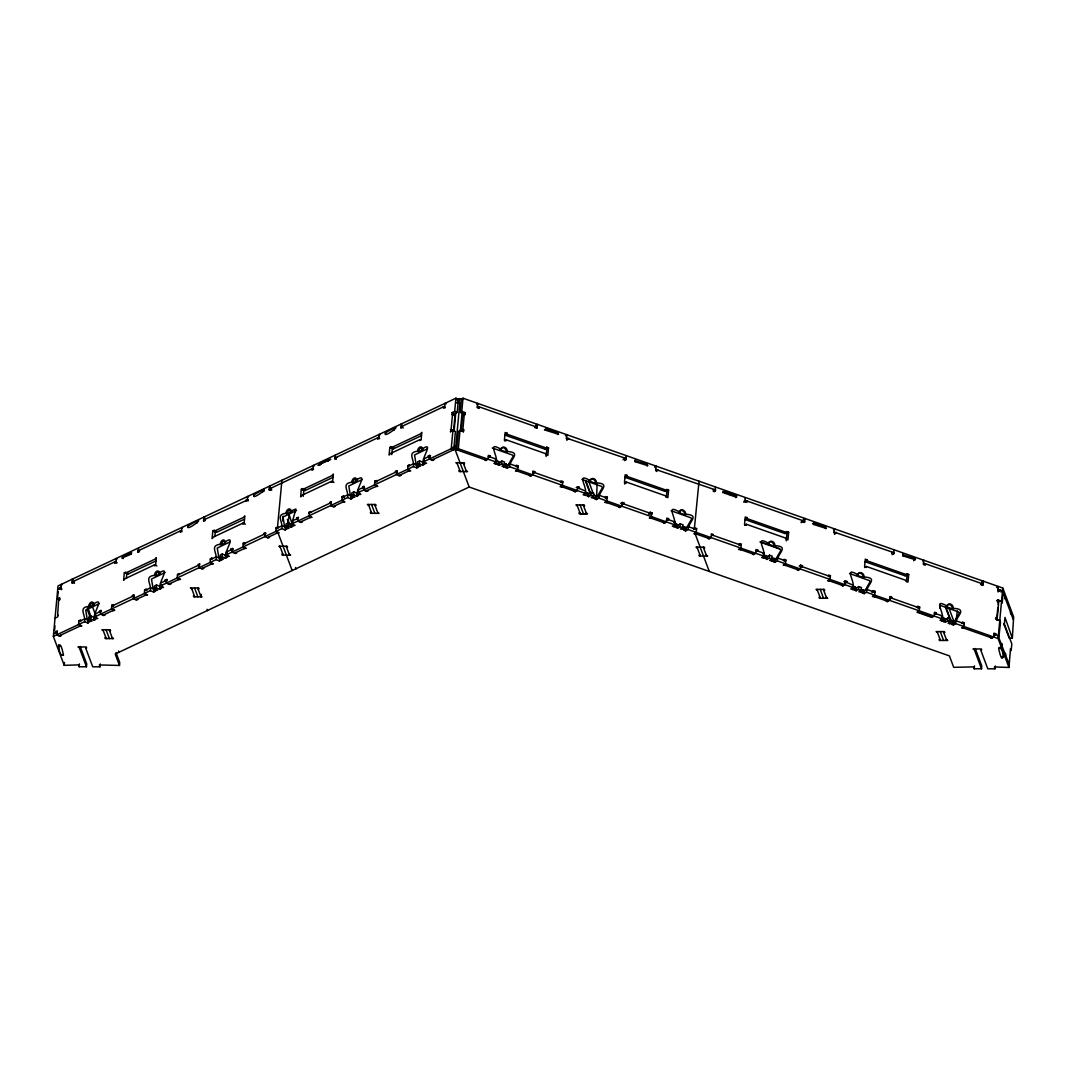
<?xml version="1.0" encoding="UTF-8"?>
<svg xmlns="http://www.w3.org/2000/svg" width="1067" height="1067" viewBox="0 0 1067 1067"><rect width="100%" height="100%" fill="white"/><g stroke="black" fill="none" stroke-linecap="round" stroke-linejoin="round"><path stroke-width="1.5" d="M63.46 655.005C56.644 657.032 58.712 631.517 63.46 655.005L61.899 655.005M998.632 648.243C1005.434 646.215 1003.38 671.73 998.632 648.243L1000.192 648.243L1000.326 646.815M80.185 646.495L86.734 663.927L86.467 666.782L79.171 666.768L78.465 664.901L64.22 665.328L53.35 636.425L58.031 585.903L455.916 398.191L458.397 399.231L457.169 412.409L454.529 413.663L452.048 412.609L452.288 414.69M54.55 630.464L54.977 625.956M57.645 597.173L58.165 591.571M57.405 631.224L55.671 631.677L56.004 632.798M57.618 615.486L58.618 600.067L59.685 599.921M61.726 589.651L59.645 588.784L59.739 587.837L61.806 588.704M55.044 618.153L57.685 616.913L58.272 615.179M59.272 599.747L59.859 598.013M57.138 635.078L56.991 631.05M58.698 644.708L58.565 646.135L60.125 646.149M64.22 665.328L64.487 662.474M72.343 583.169L72.276 579.181L72.903 579.448M71.929 582.995L73.33 581.422L74.157 581.768M80.639 620.26L78.918 620.714L78.558 624.528L81.866 625.916L79.732 626.196M80.145 621.047L80.225 620.087M79.171 666.768L79.438 663.901M53.35 636.425L84.586 621.688C86.08 615.459 77.798 607.456 88.628 606.416A3.534 1.881 -67.2 0 1 91.108 602.201A3.534 1.881 -67.2 0 1 93.002 604.335L94.256 604.869A3.534 1.881 -67.2 0 0 94.269 604.295M84.586 621.688L87.894 623.075L88.161 620.22L89.481 619.594L88.654 619.247M88.388 622.101L88.801 616.966L90.775 616.032L94.083 617.42L95.403 616.806L95.136 619.66L93.816 620.287L90.508 618.887L88.534 619.82L91.842 621.207L89.708 621.487L87.894 623.075M90.508 618.887L90.775 616.032M91.055 617.219L87.867 607.55M93.816 620.287L94.083 617.42M95.136 619.66L94.309 619.313C91.909 614.139 106.26 595.386 93.002 604.335M99.431 611.938L99.524 610.991L101.245 610.551M100.831 610.377L100.485 614.179L103.792 615.579L105.113 614.952L104.286 614.605M86.467 666.782L79.371 647.896L77.971 646.962L86.32 646.975L86.667 647.909L85.627 647.909L92.722 666.795L100.018 666.808L100.285 663.954M114.863 563.109L114.542 561.976L116.61 562.842M113.529 604.749L111.795 605.202L111.448 609.017L114.756 610.404L112.609 610.671M114.449 562.923L115.769 562.309L116.623 558.708M113.115 604.576L113.435 605.709M155.942 560.909L128.04 574.073L125.559 573.032L125.639 572.085L124.332 572.699L123.625 580.328L125.026 578.754L154.395 564.896L156.889 565.937M126.386 578.327L126.813 573.739L128.133 573.126L128.04 574.073M100.018 666.808L99.324 664.941L119.491 665.461L119.744 662.594L115.996 652.604M131.201 554.12L131.508 552.653L131.201 554.12L122.011 558.014L122.572 556.827L131.334 552.693M134.135 595.026L132.401 595.479L133.562 596.946M133.722 594.852L133.362 598.667L136.683 600.067L137.99 599.441L137.163 599.094M138.523 552.319L137.696 551.972L138.537 548.358M137.696 551.972L139.51 550.572M146.819 589.411L144.685 589.691L144.325 593.492L147.633 594.893L145.499 595.159M145.992 589.064L146.526 590.278M94.309 619.313L97.764 618.42L94.456 617.033L150.354 590.651C151.847 584.436 143.565 576.433 154.395 575.38A3.534 1.881 -67.2 0 1 156.876 571.165A3.534 1.881 -67.2 0 1 158.77 573.312L160.01 573.833A3.534 1.881 -67.2 0 0 160.037 573.272M154.395 564.896L154.315 565.843L155.622 565.23L156.329 557.601L154.928 559.175L125.559 573.032M153.661 592.052L153.928 589.184L155.249 588.571L154.982 591.425L153.661 592.052L150.354 590.651M155.729 587.597L154.422 588.224L154.155 591.078L157.609 590.184L154.302 588.797L154.568 585.93L156.542 584.996L159.85 586.397L161.17 585.77M154.302 588.797L156.275 587.864L156.542 584.996M156.275 587.864L159.583 589.251L159.85 586.397M159.583 589.251L160.904 588.637L160.077 588.29C157.676 583.115 172.027 564.35 158.77 573.312M160.077 588.29L161.384 587.664L161.65 584.809M165.198 580.915L165.278 579.968L167.012 579.514M166.599 579.341L166.252 583.156L169.56 584.543L170.88 583.929L170.04 583.582M180.63 532.073L180.31 530.953L181.964 531.646M179.296 573.726L177.562 574.166L177.202 577.981L180.523 579.381L178.376 579.648M178.883 573.553L179.203 574.673M188.205 527.231L188.325 525.791C213.533 510.666 184.044 533.953 188.325 525.791M196.968 523.083L197.102 521.656M199.902 564.003L198.169 564.443L198.489 565.577M202.93 568.071L203.757 568.418L202.437 569.031L199.129 567.644L199.489 563.829M199.129 567.644L199.396 564.776L177.469 575.126M203.864 521.109L203.81 517.122L204.797 517.548M201.25 594.306L201.009 596.84L197.675 587.984M211.253 564.136L213.4 563.856L210.092 562.469L210.439 558.655L212.173 558.214M212.826 530.953L215.307 531.993L216.628 531.379L214.134 530.326L212.826 530.953L212.12 538.568L213.52 537.008L242.903 523.137L245.383 524.19M244.436 519.162L216.534 532.326L214.054 531.286L214.134 530.326M211.666 558.988L211.759 558.041M214.88 536.568L215.307 531.993M161.384 587.664L163.531 587.397L160.223 585.996L216.121 559.628C217.615 553.4 209.332 545.397 220.149 544.357A3.534 1.881 -67.2 0 1 222.643 540.142A3.534 1.881 -67.2 0 1 224.537 542.289L225.777 542.81L221.403 544.877L220.149 544.357M216.121 559.628L219.429 561.015L219.695 558.161L216.388 556.761L210.359 559.615M219.429 561.015L220.749 560.402L219.922 560.055L220.335 554.907L222.309 553.973L225.617 555.36L226.924 554.747L226.097 554.4M219.922 560.055L223.376 559.161L220.069 557.761L222.043 556.827L222.309 553.973M222.056 559.775L222.323 556.921M222.043 556.827L225.35 558.228L225.617 555.36M225.35 558.228L226.671 557.601L225.844 557.254C223.443 552.079 237.781 533.327 224.537 542.289M225.844 557.254L227.151 556.641L227.418 553.773M233.193 548.665L231.046 548.931L231.579 550.145M232.366 548.318L232.006 552.132L235.327 553.52L236.634 552.906L235.807 552.546M242.903 523.137L242.809 524.097L244.13 523.47L244.836 515.854L243.423 517.428L214.054 531.286M246.397 501.05L246.077 499.916L248.144 500.796M245.05 542.703L243.329 543.143L242.969 546.958L246.29 548.345L244.143 548.625M245.984 500.876L247.304 500.25L247.651 496.435L248.478 496.795M244.636 542.529L244.97 543.65M253.959 496.195L254.093 494.768C279.327 479.63 249.798 502.93 254.093 494.768M262.735 492.06L262.869 490.633L264.109 491.153M266.07 533.153L263.936 533.42L265.083 534.9M265.243 532.806L264.896 536.608L268.204 538.008L269.524 537.381L268.697 537.034M270.044 490.26L269.217 489.913L269.578 486.099L270.191 486.365M269.217 489.913L270.631 488.339L271.458 488.686M277.02 533.113L279.167 532.833L275.86 531.446L276.206 527.632L277.94 527.178M277.433 527.965L281.928 480.27M227.151 556.641L229.298 556.36L225.977 554.973L281.888 528.592C283.382 522.377 275.099 514.374 285.916 513.32A3.534 1.881 -67.2 0 1 288.41 509.119A3.534 1.881 -67.2 0 1 290.304 511.253L291.544 511.787A3.521 1.881 -67.2 0 0 291.504 510.68M282.742 521.136L283.208 516.161M281.888 528.592L285.196 529.992L285.463 527.125L286.77 526.511L285.943 526.164M285.689 529.019L286.089 523.884L288.063 522.95L291.384 524.337L291.118 527.191L287.797 525.804L285.836 526.738L289.144 528.125L286.996 528.405L285.196 529.992M287.797 525.804L288.063 522.95M288.317 522.016L289.024 514.387L292.185 524.004M287.823 528.752L288.09 525.884M288.664 522.95L288.744 521.99L289.917 525.084M292.918 525.604L293.185 522.75L291.865 523.363L291.598 526.231L295.066 525.337L291.744 523.95L295.879 509.039L290.304 511.253M295.239 510.933L295.146 511.893L294.799 510.96M298.547 517.455L296.813 517.908L297.346 519.122M298.133 517.282L297.773 521.096L301.094 522.497L302.401 521.87L301.574 521.523M302.641 488.579L302.548 489.526L305.029 490.58L305.122 489.62L302.641 488.579L301.321 489.193L300.614 496.822L302.014 495.248L331.397 481.39L333.878 482.431M303.241 496.342L303.802 490.246L305.122 489.62M312.164 470.013L311.844 468.893L313.498 469.587M309.363 516.188L309.097 512.12L310.817 511.667M311.751 469.84L313.071 469.227L313.418 465.412L314.418 465.826M310.404 511.493L310.737 512.627M319.727 465.172L319.86 463.745C350.109 450.981 306.442 469.973 321.1 464.265M328.503 461.037L328.636 459.597M331.397 481.39L331.303 482.337L332.624 481.724L333.331 474.095L331.917 475.669L302.548 489.526M331.424 501.943L329.703 502.397L330.023 503.517M331.277 505.851L331.01 501.77M336.225 459.41L334.985 458.877L335.345 455.075M334.985 458.877L336.799 457.49M342.24 500.676L341.973 496.608L344.121 496.328M343.294 495.982L343.827 497.195M291.744 523.95L347.655 497.569C349.149 491.34 340.866 483.351 351.683 482.297A3.534 1.881 -67.2 0 1 354.177 478.083A3.534 1.881 -67.2 0 1 356.071 480.23L357.312 480.75A3.534 1.881 -67.2 0 0 357.258 479.657M351.016 495.995L352.71 496.035M347.655 497.569L350.963 498.969L351.23 496.102L353.03 494.514M350.963 498.969L352.27 498.342L351.443 497.996L351.857 492.847L353.831 491.914L357.138 493.314L358.459 492.687M351.443 497.996L354.911 497.102L351.59 495.715L353.564 494.781L353.831 491.914M353.564 494.781L356.885 496.168L357.138 493.314M356.885 496.168L358.192 495.555L357.365 495.208C354.964 490.033 369.315 471.267 356.071 480.23M357.365 495.208L358.685 494.581L358.952 491.727M364.314 486.432L362.58 486.885L363.113 488.099M364.167 490.34L363.9 486.259M377.931 438.99L377.598 437.87L379.679 438.737M376.584 480.643L374.85 481.084L374.504 484.898L377.811 486.299L375.677 486.565M376.077 481.417L376.171 480.47M385.494 434.136L385.627 432.709C410.835 417.584 381.332 440.871 385.627 432.709M391.136 446.82L389.815 447.446L389.108 455.075L390.509 453.502L419.891 439.644L419.798 440.591L421.118 439.977L421.825 432.348L420.411 433.922L391.042 447.78L391.136 446.82L393.616 447.873L393.523 448.82L391.042 447.78M391.736 454.595L392.296 448.487L393.616 447.873M394.27 430.001L394.39 428.574M397.191 470.92L395.457 471.361L395.79 472.494M396.777 470.747L396.431 474.562L399.738 475.949L401.059 475.335L400.218 474.975M401.165 428.027L401.099 424.039L401.939 424.386M408.007 469.653L407.741 465.572L409.475 465.132M408.968 465.906L409.061 464.959M358.685 494.581L360.819 494.314L357.512 492.914L413.409 466.546C414.916 460.317 406.62 452.315 417.45 451.274A3.534 1.881 -67.2 0 1 419.931 447.06A3.534 1.881 -67.2 0 1 421.838 449.207L423.079 449.727A3.521 1.881 -67.2 0 0 423.025 448.633M416.277 465.212L417.544 465.065M413.409 466.546L416.73 467.933L416.997 465.079L418.304 464.452M417.477 464.105L417.21 466.973L420.678 466.079L417.357 464.678L417.624 461.824L419.598 460.891L422.905 462.278L424.706 460.691M417.357 464.678L419.331 463.745L419.598 460.891M419.331 463.745L422.639 465.145L422.905 462.278M422.639 465.145L423.959 464.518L423.132 464.172C420.731 458.997 435.083 440.244 421.838 449.207M430.494 455.582L428.347 455.849L429.494 457.33M429.668 455.236L429.307 459.05L432.615 460.437L433.936 459.81L433.109 459.464M444.112 408.141L443.365 406.834L445.432 407.714M443.285 407.794L444.592 407.167L444.952 403.353L446.193 403.873M450.701 431.855L451.114 429.467L453.608 430.508L455.009 415.25L451.875 414.516M451.114 429.467L452.528 414.209M451.234 448.7L452.928 430.428L455.409 431.481L453.715 449.74L451.234 448.7L423.279 461.891L426.587 463.278L423.132 464.172M452.048 412.609L454.689 411.369L455.916 398.191M453.115 415.05L454.355 415.57L454.529 413.663M454.102 430.988L455.782 412.729M462.571 399.685L459.624 398.645L459.357 401.512L456.636 402.793L459.837 402.779L455.689 447.58M463.305 431.882L463.758 429.801L461.171 430.521L462.585 415.276L465.172 414.556L465.359 412.649L463.652 413.676L460.077 412.422L461.291 399.231L462.998 398.204L1002.78 588.024L1013.65 616.926L1012.343 638.186L1009.209 638.186L1003.754 623.648M460.01 430.454L458.303 431.481L456.609 449.754L458.317 448.714L460.01 430.454L463.585 431.708M460.077 412.422L461.771 411.382L462.998 398.204M460.357 431.001L462.051 412.742M463.478 415.583L463.652 413.676M461.171 430.521L462.865 429.494L464.278 414.236L465.172 414.556M477.082 407.501L477.869 403.433L476.589 404.206M479.016 408.047L479.39 406.914L477.683 407.954M489.686 457.209L490.193 455.996L488.406 455.369L488.059 459.17L485.792 460.557L484.565 459.584M488.473 457.263L490.193 455.996M505.558 467.506L506.398 464.305L505.558 467.506L507.345 468.133L509.613 466.759C509.773 459.01 522.27 452.421 507.198 451.474A3.534 2.761 58.7 0 0 504.518 447.246A3.534 2.761 58.7 0 0 501.25 449.38C486.192 440.591 498.169 455.169 496.235 462.051L493.968 463.425L495.755 464.065L496.582 460.851L498.369 461.478L497.529 464.692L499.316 465.319L501.583 463.932L504.264 464.879L504.531 462.011L501.85 461.077L499.583 462.451L498.369 461.478M495.755 464.065L496.582 460.851M499.316 465.319L499.583 462.451M501.583 463.932L501.85 461.077M505.104 435.149L506.905 433.162L505.104 435.149L544.957 449.167L546.757 447.18L548.531 447.807L547.824 455.422L546.051 454.795L546.131 453.848L506.278 439.831L504.584 440.871M504.264 464.879L501.997 466.252L503.784 466.879L504.611 463.678L506.398 464.305M506.278 439.831L506.198 440.791L504.411 440.164L505.118 432.535L506.905 433.162M503.784 466.879L504.611 463.678M507.345 468.133L507.612 465.279L509.879 463.905L518.055 466.772M517.882 471.294L515.521 471.014L517.802 469.64L518.149 465.826L516.361 465.199L515.854 466.412M534.927 427.707L535.007 426.747M533.3 473.495L534.807 471.681L533.02 471.054L532.673 474.868L530.392 476.242L529.179 475.268M536.714 428.334L537.341 424.346L535.647 425.386M533.02 473.668L534.807 471.681M546.011 430.348L545.891 428.881L546.011 430.348L558.561 434.296L558.028 433.095L546.131 428.921L544.437 429.948L545.717 429.174M544.957 449.167L546.757 447.18M546.131 456.463L546.837 448.834L548.531 447.807M557.894 434.522L557.467 433.442M562.482 486.979L560.135 486.699L562.402 485.325L562.762 481.51L560.975 480.884L560.602 482.004M566.444 438.79L567.084 434.803L565.39 435.843M566.817 440.284L568.604 438.297L566.91 439.324M578.901 488.579L579.421 487.366L577.634 486.739L577.274 490.553L575.006 491.927L573.793 490.953M585.716 481.657L585.796 480.71L590.451 493.061M585.236 492.581L587.584 492.861L587.317 495.715L583.182 494.808L585.45 493.421C587.383 486.539 575.406 471.961 590.464 480.75A3.534 2.761 58.7 0 1 593.732 478.63A3.534 2.761 58.7 0 1 596.413 482.844C611.484 483.804 599 490.38 598.84 498.129L596.573 499.516L594.786 498.889L595.613 495.675L593.826 495.048L588.651 481.164M585.543 495.088L585.796 492.234M587.317 495.715L588.544 496.688L588.797 493.834L591.078 492.447L593.745 493.394L593.479 496.248L591.211 497.635L595.346 498.542M588.544 496.688L590.811 495.315L591.078 492.447M593.572 497.916L593.265 495.395M597.12 484.258L596.573 497.249M596.573 499.516L596.84 496.648L599.107 495.275L607.283 498.156M606.59 501.263L607.376 497.195L605.589 496.568L605.069 497.782M623.008 459.77L624.515 457.956L623.662 458.477M623.648 504.184L624.022 503.05L622.234 502.424L621.888 506.238L619.62 507.612L618.407 506.638M624.515 460.571L626.209 459.53L625.996 456.062M625.169 477.362L626.956 475.375L625.169 477.362L665.021 491.38L666.808 489.393L668.596 490.02L667.889 497.649L666.101 497.022L666.195 496.062L626.342 482.044L624.635 483.084M624.542 484.045L626.342 482.044M635.225 461.718L635.105 460.25L635.225 461.718L647.789 465.665L647.256 464.478L634.932 460.544M647.122 465.906L647.256 464.478M651.203 516.962L651.977 512.88L650.203 512.253L648.696 514.067M655.672 470.16L656.312 466.186L654.605 467.213M656.325 471.481L657.832 469.667L656.125 470.707M665.021 491.38L665.101 490.433L666.888 491.06L668.596 490.02M666.328 497.155L666.888 491.06M666.075 522.19L666.848 518.109L668.636 518.735L667.702 520.216M666.888 520.256L668.636 518.735M676.238 524.577L678.025 525.204L680.293 523.83L682.973 524.764L682.707 527.618L680.439 529.005L682.787 529.285L683.053 526.431L684.841 527.058L684 530.259L685.788 530.886L688.055 529.512C688.215 521.75 700.712 515.174 685.641 514.227A3.534 2.761 58.7 0 0 682.96 509.999A3.534 2.761 58.7 0 0 679.692 512.133C664.634 503.344 676.598 517.922 674.677 524.804L672.41 526.178L674.184 526.805L675.024 523.604L676.811 524.23L675.971 527.431L676.811 524.23M674.184 526.805L675.024 523.604M675.971 527.431L677.758 528.058L678.025 525.204M677.758 528.058L680.026 526.685L680.293 523.83M685.788 530.886L686.054 528.032L688.322 526.645L696.498 529.525M699.032 481.204L694.337 529.032M709.408 538.648L694.537 533.42L696.244 532.38L696.591 528.565L694.804 527.938L693.39 528.805M713.37 490.46L713.45 489.5M712.876 535.554L713.249 534.434L711.462 533.793L711.102 537.608L708.835 538.995L707.621 538.021M714.01 491.767L715.437 490.913L715.357 487.352M723.013 491.273L722.879 492.701L724.573 491.66L736.47 495.848L735.777 497.622M724.44 493.087L724.32 491.62L724.44 493.087L736.603 497.315L736.483 495.848M730.388 495.181L730.522 493.754M740.925 549.732L738.577 549.452L740.845 548.065L741.205 544.263L739.418 543.637L739.044 544.757M743.752 502.224L745.179 501.37L744.966 497.902M745.219 519.589L747.02 517.602L745.219 519.589L785.072 533.593L786.872 531.606L788.646 532.233L787.939 539.862L786.166 539.235L786.246 538.288L746.393 524.27L744.699 525.297M746.673 502.17L747.047 501.037L745.34 502.077M746.393 524.27L746.313 525.217L744.526 524.591L745.233 516.975L747.02 517.602M757.343 551.332L757.85 550.119L756.076 549.492L755.716 553.306L753.449 554.68L752.235 553.706M763.679 555.32L766.026 555.6L765.759 558.468L761.625 557.561L763.892 556.174C765.826 549.292 753.849 534.714 768.907 543.503A3.534 2.761 58.7 0 1 772.175 541.369A3.534 2.761 58.7 0 1 774.855 545.597C789.927 546.544 777.443 553.133 777.283 560.882L775.015 562.256L773.228 561.629L774.055 558.428L773.228 561.629M763.985 557.841L764.239 554.973M765.759 558.468L766.986 559.441L767.24 556.574L769.52 555.2L772.188 556.134L771.921 559.001L769.654 560.375L773.788 561.295M766.986 559.441L769.254 558.054L769.52 555.2M771.441 561.002L771.708 558.148L774.055 558.428M772.015 560.668L772.268 557.801M775.015 562.256L775.269 559.401L777.55 558.028L785.725 560.895M785.072 533.593L785.165 532.646M785.539 565.417L783.191 565.137L785.459 563.763L785.805 559.948L784.032 559.321L783.511 560.535M786.246 540.902L786.953 533.273L788.646 532.233M801.17 522.697L802.958 520.709L801.264 521.736M802.091 566.924L802.464 565.803L800.677 565.177L800.33 568.991L798.063 570.365L796.836 569.391M804.371 522.457L805.011 518.469L803.304 519.509M813.668 524.471L813.547 523.003L813.668 524.471L826.231 528.418L825.698 527.218L813.801 523.043L812.521 523.817M825.565 528.645L825.271 527.485M830.153 581.102L827.805 580.821L830.073 579.448L830.419 575.633L828.632 575.006L828.272 576.127M834.114 532.913L834.407 529.139M834.474 534.407L836.275 532.42L834.567 533.447M845.291 583.476L847.078 581.488L845.291 580.861L844.944 584.676L842.663 586.05L841.45 585.076M860.922 589.518L863.283 589.811L862.443 593.012L864.23 593.639L866.497 592.252C866.657 584.503 879.155 577.927 864.083 576.967A3.534 2.761 58.7 0 0 861.402 572.752A3.534 2.761 58.7 0 0 858.135 574.873C843.077 566.084 855.04 580.661 853.12 587.557L850.852 588.931L852.626 589.558L853.467 586.357L855.254 586.983L854.414 590.184L855.254 586.983M852.626 589.558L853.467 586.357M854.414 590.184L856.201 590.811L856.468 587.957L858.735 586.57L861.416 587.517L861.149 590.371L858.882 591.758L863.016 592.665M856.201 590.811L858.468 589.437L858.735 586.57M861.229 592.038L861.496 589.171M865.284 561.802L867.071 559.815L865.284 561.802L905.136 575.82L906.923 573.833L908.711 574.459L908.004 582.089L906.216 581.448L906.31 580.501L866.457 566.484L864.75 567.524M866.457 566.484L866.364 567.444L864.577 566.817L865.284 559.188L867.071 559.815M864.23 593.639L864.497 590.771L866.764 589.397L874.94 592.278M874.767 596.8L872.406 596.506L874.673 595.133L875.033 591.318L873.246 590.691L871.886 592.425M891.812 553.199L891.892 552.253M889.891 599.161L891.692 597.173L889.905 596.546L889.545 600.361L887.277 601.748L886.063 600.774M892.172 554.693L893.879 553.653L893.893 550.052M902.882 555.84L902.762 554.373L902.882 555.84L915.446 559.788L914.912 558.601L902.589 554.667M905.136 575.82L906.923 573.833M906.443 581.595L907.003 575.486L908.711 574.459M935.786 614.072L936.293 612.858L934.519 612.231L934.159 616.046L931.891 617.433L917.02 612.205L919.287 610.817L919.647 607.003L917.86 606.376L917.487 607.51M923.328 564.283L923.635 560.508M925.116 564.923L925.489 563.789L923.782 564.83M939.814 608.163L940.12 604.842M943.908 618.7L945.682 619.327L947.963 617.953L950.63 618.887L950.364 621.754L948.096 623.128L949.883 623.755L950.71 620.554L952.498 621.181L951.671 624.382L953.458 625.009L955.725 623.635C955.485 616.353 968.609 609.057 953.298 608.35A3.534 2.761 58.7 0 0 950.617 604.122A3.534 2.761 58.7 0 0 947.349 606.256C932.291 597.467 944.268 612.045 942.334 618.927L940.067 620.3L941.854 620.927L942.121 618.073L944.468 618.353L943.641 621.554L944.468 618.353M941.854 620.927L942.681 617.726M945.882 608.323L945.976 607.363L951.204 621.261M943.641 621.554L945.415 622.181L945.682 619.327M945.415 622.181L947.696 620.807L947.963 617.953M949.883 623.755L950.71 620.554M953.458 625.009L953.711 622.154L955.992 620.767L964.168 623.648M956.299 619.367L957.299 610.911M963.981 628.17L961.634 627.889L963.901 626.502L964.248 622.701L962.474 622.061L961.954 623.275M981.026 584.583L981.12 583.622M975.225 648.496L981.773 665.928L981.52 668.782L974.211 668.769L974.478 665.915M982.814 585.209L983.454 581.222L981.747 582.262M981.52 668.782L974.411 649.896L973.024 648.963L981.36 648.976L981.72 649.91L980.68 649.91L987.775 668.796L995.071 668.809L994.364 666.955L1008.969 667.449L998.098 638.533L963.901 626.502L962.194 627.543L991.937 637.999L993.644 636.972L993.991 633.158L995.778 633.785L993.991 635.772L995.778 633.785M997.685 590.438L998.325 586.45L996.618 587.49M995.938 619.18L996.391 617.099L997.285 617.42L998.699 602.161L997.525 602.028M997.805 601.855L997.978 599.947L1001.566 601.201L1002.26 603.068L1003.047 592.278M996.818 618.673L997.845 607.55M998.138 604.375L998.432 601.201L1001.566 601.201M998.045 591.918L999.846 589.931L998.138 590.971M995.071 668.809L995.338 665.955M998.098 638.533L1002.78 588.024M998.899 637.079L1000.499 622.128L999.792 620.26L996.218 619.007M1004.861 597.093L1005.114 598.987L1005.207 598.027M1001.673 644.455L1001.753 643.508L1002.02 645.388M1004.274 625.035L1004.981 617.42L1012.343 638.186M1004.621 625.969L1004.714 625.022L1011.809 643.908L1011.183 650.577L1010.489 648.709L1008.969 667.449M1005.354 654.258L1005.434 653.297L1005.701 655.178L1004.14 655.178M1010.462 612.018L1010.729 613.912L1010.809 612.951M508.185 464.932L513.054 456.543L512.774 455.182L492.247 447.967M597.4 496.315L602.281 487.912L602.001 486.565L581.902 479.376M686.628 527.685L691.496 519.296L691.216 517.935L671.116 510.746M775.842 559.055L780.724 550.665L780.444 549.305L760.344 542.129M865.07 590.438L869.938 582.035L869.658 580.688L849.559 573.499M462.585 415.276L464.278 414.236M507.198 451.474L506.345 451.995L500.396 449.901L501.25 449.38M495.368 459.877L496.502 459.197L488.326 456.316M516.441 466.853L518.149 465.826M566.257 438.017L626.302 458.583M561.055 482.551L562.762 481.51M576.207 487.606L577.634 486.739M577.994 488.233L579.421 487.366M596.413 482.844L595.559 483.364L589.611 481.27L590.464 480.75M585.156 490.913L577.54 487.686M587.584 492.861L588.797 493.834M595.613 495.675L596.84 496.648M605.669 498.236L607.376 497.195M607.016 501.01L604.749 502.384L607.096 502.677M620.821 503.291L622.234 502.424M624.022 503.05L621.434 503.771M648.776 513.12L650.203 512.253M650.283 513.921L651.977 512.88M651.63 516.695L649.363 518.082L651.71 518.362M713.249 491.34L715.53 489.953L655.471 469.387M685.641 514.227L684.787 514.734L678.839 512.64L679.692 512.133M666.502 521.923L664.221 523.31L663.007 522.337M673.81 522.63L674.944 521.936L666.768 519.069M736.47 495.848L735.616 496.368M696.591 528.565L693.99 529.285M744.126 501.103L745.259 500.41L804.745 521.336L803.038 522.363M741.205 544.263L739.058 545.13M756.156 551.146L757.85 550.119M774.855 545.597L774.002 546.117L768.053 544.023L768.907 543.503M763.025 554.013L764.159 553.32L755.983 550.439M766.026 555.6L767.24 556.574M784.112 560.975L785.805 559.948M799.263 566.043L800.677 565.177M800.77 566.844L802.464 565.803M828.726 576.673L830.419 575.633M843.877 581.728L845.291 580.861M845.371 582.529L847.078 581.488M892.265 553.746L893.959 552.706L834.061 532.046M864.083 576.967L863.23 577.487L857.281 575.393L858.135 574.873M852.813 585.036L845.211 581.822M914.059 559.108L914.912 558.601L913.645 560.722M872.393 591.211L873.246 590.691M922.835 560.989L923.969 560.308M873.326 592.358L875.033 591.318M889.985 598.214L891.692 597.173M916.433 607.243L917.86 606.376M917.94 608.043L919.647 607.003M982.32 581.915L983.454 581.222M934.599 613.898L936.293 612.858M981.48 585.116L983.187 584.076L923.702 563.163M953.298 608.35L952.444 608.857L946.496 606.776L947.349 606.256M941.467 616.753L942.601 616.072L934.425 613.192M952.498 621.181L953.711 622.154M1000.819 591.918L1002.513 590.878L1013.383 619.794M955.992 620.767L954.285 621.808L959.166 613.418L958.873 612.058L940.147 605.349M996.565 600.801L997.978 599.947M964.248 622.701L962.101 623.568M995.578 618.447L997.285 617.42M998.085 635.852L1009.235 664.594M684.841 527.058L686.054 528.032M696.244 532.38L693.963 533.767L696.324 534.047M833.394 529.752L834.754 528.925M863.283 589.811L864.497 590.771M990.149 637.372L991.376 638.346L993.644 636.972M456.903 399.938L459.624 398.645M61.059 587.21L58.178 588.944M115.863 561.362L72.009 582.035L74.503 583.089M181.617 530.326L137.776 551.012L139.43 551.706M313.151 468.266L269.311 488.953L271.792 490.006M378.918 437.243L335.078 457.93L335.905 458.277M444.686 406.22L400.845 426.907L403.326 427.947M203.45 520.936L205.277 519.536M59.645 588.784L60.966 588.17L61.312 584.356L62.139 584.703M180.216 531.899L181.537 531.286L181.883 527.471L182.51 527.725M377.518 438.817L378.825 438.204L379.185 434.389L380.172 434.803M400.752 427.854L402.566 426.453M59.445 597.84L56.804 599.094L59.939 599.094M305.029 490.58L332.944 477.402M393.523 448.82L421.438 435.656M450.287 431.682L452.928 430.428M453.608 430.508L450.461 429.774M88.628 606.416L89.868 606.936L94.256 604.869M154.395 575.38L155.635 575.9L160.01 573.833M291.544 511.787L287.156 513.854L285.916 513.32M351.683 482.297L352.924 482.817L357.312 480.75M417.45 451.274L418.691 451.794L423.079 449.727M99.284 603.589L85.72 610.111L87.334 619.86M165.052 572.566L151.487 579.074L153.101 588.837M229.552 542.129L217.255 548.051L218.868 557.814M296.586 510.506L283.022 517.015L284.636 526.778M362.353 479.483L348.789 485.992L350.403 495.755M426.853 449.047L414.543 454.969L416.17 464.732L414.503 464.025M56.898 632.011L54.03 633.731M78.825 621.661L84.853 618.82L88.161 620.22M100.751 611.324L94.723 614.165L95.55 614.512M111.702 606.149L133.628 595.813M144.592 590.638L150.62 587.797L153.928 589.184M160.49 583.142L166.505 580.301M232.273 549.265L226.244 552.106L227.071 552.466M243.236 544.103L265.163 533.753M276.126 528.578L282.155 525.738L285.463 527.125M298.04 518.242L292.011 521.083L292.838 521.43M309.003 513.067L330.93 502.73M341.88 497.555L347.909 494.715L351.23 496.102M363.807 487.219L357.778 490.06L358.605 490.407M374.77 482.044L396.684 471.694M407.647 466.532L413.676 463.678L416.997 465.079M429.574 456.183L423.546 459.023L424.373 459.384M95.883 615.832L94.576 616.459L95.403 616.806M452.301 447.673L455.209 446.299L454.942 449.167L469.173 487.019L949.403 655.898L953.698 667.328L973.517 666.902L974.211 668.769M59.125 635.919L81.039 625.569M102.966 615.232L113.929 610.057M135.842 599.707L146.806 594.546M168.733 584.196L179.696 579.034M201.61 568.684L212.573 563.509M234.5 553.173L245.463 547.998M267.377 537.661L278.34 532.486M300.267 522.15L311.217 516.975M333.144 506.625L344.108 501.463M366.021 491.113L376.984 485.952M398.911 475.602L409.875 470.427M431.788 460.09L454.942 449.167L486.352 460.21M291.118 527.191L292.425 526.578L291.598 526.231M416.73 467.933L418.037 467.319L417.21 466.973M469.173 487.019L115.196 654.031L119.491 665.461M457.263 463.652L455.876 462.718L464.212 462.731L464.558 463.665L463.518 463.665M460.037 462.731L463.171 462.731L466.492 471.587M466.146 470.667L467.546 471.601L459.197 471.574L458.85 470.64L459.89 470.654M368.769 505.398L367.368 504.464L375.717 504.491L376.064 505.411L375.024 505.411M577.327 505.865L575.927 504.931L584.276 504.944L584.623 505.878L583.582 505.878M579.955 512.867L578.914 512.854L579.261 513.787L586.557 513.814L583.222 504.944M586.21 512.88L587.597 513.814L580.301 513.801L576.967 504.931M371.396 512.4L370.356 512.387L370.702 513.32L379.038 513.347L377.651 512.413M286.53 547.171L287.57 547.171L287.223 546.237L278.874 546.224L280.274 547.158M703.633 548.105L704.687 548.105L704.327 547.171L695.991 547.158L697.378 548.091M282.902 554.146L281.861 554.146L282.208 555.08L290.557 555.107L289.157 554.16M700.005 555.08L698.965 555.08L699.312 556.014L707.661 556.04L706.274 555.093M191.78 588.904L190.379 587.97L198.729 587.984L199.076 588.917L198.035 588.917M817.442 590.304L816.042 589.371L824.391 589.384L824.738 590.318L823.697 590.318M194.407 595.893L193.367 595.893L193.714 596.826L202.05 596.853L200.663 595.919M820.07 597.293L819.029 597.293L819.376 598.227L827.712 598.254L826.325 597.32M996.671 620.26L999.792 620.26M86.507 619.113L89.428 619.127M103.286 630.65L101.885 629.717L110.234 629.743L110.581 630.677L109.541 630.677M937.493 632.518L936.106 631.584L944.442 631.611L944.802 632.544L943.748 632.531M105.913 637.653L104.859 637.653L105.22 638.586L113.555 638.6L112.168 637.666M940.12 639.52L939.08 639.52L939.427 640.453L947.776 640.467L946.376 639.533M1001.953 657.099L1003.527 657.112M477.603 406.287L537.088 427.213M998.058 589.304L1002.513 590.878M477.509 407.247L479.296 407.874M535.207 427.534L536.994 428.16M566.737 438.617L568.524 439.244M624.435 458.903L626.209 459.53M655.952 469.987L657.739 470.614M713.65 490.287L715.437 490.913M745.179 501.37L746.953 501.997M802.877 521.656L804.651 522.283M834.394 532.74L836.181 533.367M892.092 553.026L893.879 553.653M923.622 564.123L925.396 564.75M981.307 584.409L983.094 585.036M997.965 590.264L999.752 590.891M461.771 411.382L465.359 412.649M626.956 475.375L625.169 474.748L624.462 482.377L626.249 483.004M506.812 434.109L546.664 448.127M626.862 476.335L666.715 490.34M746.927 518.549L786.779 532.566M866.991 560.775L906.83 574.78M545.05 448.207L546.837 448.834M905.216 574.86L907.003 575.486M462.865 429.494L463.758 429.801M760.144 541.769L770.547 545.424M772.028 545.944L779.47 548.558M532.926 472.001L562.669 482.457M622.154 503.384L651.897 513.841M711.369 534.754L741.112 545.21M800.597 566.124L830.339 576.58M889.811 597.507L919.554 607.963M993.911 634.105L998.365 635.679M648.936 513.454L649.83 513.76M505.825 464.652L507.612 465.279M773.495 558.775L775.269 559.401M854.68 587.33L856.468 587.957M866.497 592.252L942.334 618.927M955.725 623.635L963.901 626.502M458.317 448.714L496.235 462.051M509.613 466.759L585.45 493.421M590.811 495.315L593.479 496.248M598.84 498.129L674.677 524.804M680.026 526.685L682.707 527.618M688.055 529.512L763.892 556.174M769.254 558.054L771.921 559.001M777.283 560.882L853.12 587.557M858.468 589.437L861.149 590.371M947.696 620.807L950.364 621.754M504.344 466.532L506.131 467.159M516.095 470.667L530.966 475.895M560.708 486.352L575.58 491.58M605.309 502.05L620.18 507.278M649.923 517.735L664.794 522.963M674.757 526.458L676.545 527.085M682.787 529.285L684.574 529.912M739.151 549.105L754.022 554.333M783.752 564.79L798.623 570.018M828.365 580.475L843.237 585.703M853.2 589.211L854.987 589.838M872.979 596.173L887.851 601.401M917.593 611.858L932.451 617.086M496.315 463.718L498.102 464.345M942.414 620.594L944.202 621.221M950.457 623.408L952.231 624.035M454.689 411.369L457.169 412.409M428.347 455.849L430.414 456.729M389.815 447.446L392.296 448.487M407.381 469.387L410.702 470.774L408.554 471.054M395.457 471.361L397.538 472.241M374.85 481.084L376.931 481.964M362.58 486.885L364.647 487.752M367.341 490.5L368.168 490.847L366.861 491.46L363.54 490.073M341.973 496.608L344.454 497.649M341.627 500.41L344.934 501.81L342.787 502.077M301.321 489.193L303.802 490.246M334.464 506.011L335.291 506.358L333.971 506.972L330.663 505.585M270.538 489.286L271.365 489.633M308.736 515.935L312.044 517.322L309.91 517.588M296.813 517.908L298.053 518.429M248.211 499.649L203.544 519.989L205.197 520.683M247.304 500.25L248.131 500.596M276.206 527.632L277.86 528.325M263.936 533.42L265.59 534.114M243.329 543.143L244.983 543.837M231.046 548.931L233.126 549.812M210.439 558.655L211.679 559.175M123.185 557.081L122.438 558.254L123.265 558.601M116.116 558.494L116.957 558.841M165.278 579.968L166.945 580.661M115.769 562.309L117.01 562.829M124.332 572.699L126.813 573.739M154.422 588.224L155.249 588.571M154.155 591.078L154.982 591.425M144.685 589.691L146.753 590.558M132.401 595.479L134.055 596.173M72.276 579.181L73.103 579.528M73.236 582.369L74.063 582.715M111.795 605.202L113.449 605.896M78.918 620.714L80.759 621.301M60.432 635.292L61.272 635.639L59.952 636.265L56.644 634.865M948.83 607.83L954.632 623.275M945.535 607.39L950.924 621.714M943.401 631.611L946.736 640.467M940.267 631.597L943.601 640.453M937.146 631.597L940.48 640.453M823.351 589.384L826.672 598.24M820.216 589.384L823.551 598.24M817.082 589.371L820.416 598.227M703.286 547.171L706.621 556.027M695.297 534.234L709.288 571.459M697.031 547.158L700.365 556.014M585.356 480.724L590.171 493.514M580.101 504.944L583.436 513.801M456.916 462.718L460.237 471.574M374.677 504.478L377.998 513.347M371.543 504.478L374.877 513.334M368.422 504.464L371.743 513.334M287.316 519.362L289.05 523.99M295.519 567.537L296.052 568.938M286.183 546.237L289.504 555.093M278.194 533.3L292.185 570.525M279.914 546.224L283.248 555.08M207.025 609.284L207.558 610.684M194.554 587.984L197.888 596.84M191.42 587.97L194.754 596.826M118.53 651.03L119.064 652.43M109.181 629.743L112.515 638.6M106.06 629.73L109.381 638.586M102.925 629.73L106.26 638.586M92.229 606.069L95.496 614.779M87.054 608.95L90.335 617.673M356.565 478.563A3.534 1.881 -67.2 0 1 356.871 478.816M352.924 482.817A3.534 1.881 -67.2 0 1 355.804 478.469M418.704 451.781A3.521 1.881 -67.2 0 1 421.972 447.433M287.17 513.841A3.521 1.881 -67.2 0 1 288.583 510.506A3.521 1.881 -67.2 0 1 290.798 509.586M155.635 575.9A3.534 1.881 -67.2 0 1 157.262 572.325A3.534 1.881 -67.2 0 1 159.583 571.885M221.403 544.877A3.534 1.881 -67.2 0 1 224.67 540.502M89.868 606.936A3.534 1.881 -67.2 0 1 91.269 603.589A3.534 1.881 -67.2 0 1 93.509 602.668M857.281 575.393A3.534 2.761 58.7 0 1 860.549 573.259A3.534 2.761 58.7 0 1 863.23 577.487M768.053 544.023A3.534 2.761 58.7 0 1 771.321 541.889A3.534 2.761 58.7 0 1 774.002 546.117M946.496 606.776A3.534 2.761 58.7 0 1 949.763 604.642A3.534 2.761 58.7 0 1 952.444 608.857M590.691 479.336A3.534 2.761 58.7 0 1 593.999 479.777A3.534 2.761 58.7 0 1 595.559 483.364M589.611 481.27A3.521 2.748 58.7 0 1 590.264 479.71M506.345 451.995A3.534 2.761 58.7 0 0 505.678 449.434A3.521 2.748 58.7 0 0 501.037 448.327M500.396 449.901A3.521 2.748 58.7 0 1 500.716 448.807M678.839 512.653A3.521 2.748 58.7 0 1 682.093 510.519A3.521 2.748 58.7 0 1 684.774 514.734"/></g></svg>
